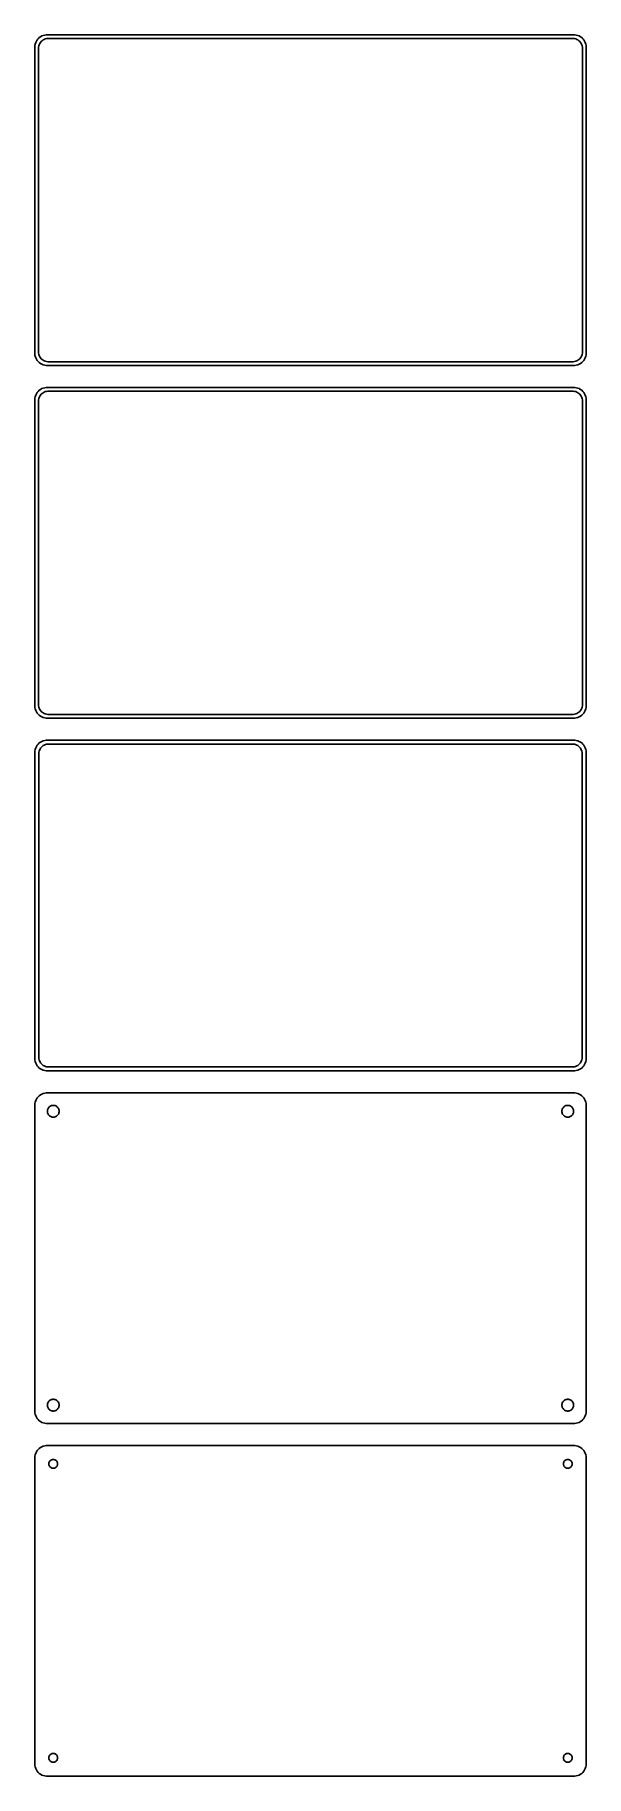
# Model space of a CAD drawing. Header units: metres. Extents: x -112 to 112, y 509 to 1219.
import ezdxf

# ---------------------------------------------------------------- set-up
doc = ezdxf.new("R2010")
doc.units = ezdxf.units.M

msp = doc.modelspace()

# ---------------------------------------------------------------- linework, layer by layer
for p, q in [((-112.149, 1216.34), (-112.343, 1215.74)), ((-111.882, 1216.91), (-112.149, 1216.34)), ((-111.545, 1217.44), (-111.882, 1216.91)), ((-111.145, 1217.92), (-111.545, 1217.44)), ((-110.687, 1218.35), (-111.145, 1217.92)), ((-110.719, 1215.47), (-110.505, 1215.93)), ((-110.179, 1218.72), (-110.687, 1218.35)), ((-110.505, 1215.93), (-110.236, 1216.35)), ((-110.236, 1216.35), (-109.916, 1216.74)), ((-109.629, 1219.02), (-110.179, 1218.72)), ((-109.916, 1216.74), (-109.55, 1217.08)), ((-109.045, 1219.26), (-109.629, 1219.02)), ((-109.55, 1217.08), (-109.143, 1217.38)), ((-109.143, 1217.38), (-108.703, 1217.62)), ((-108.437, 1219.41), (-109.045, 1219.26)), ((-108.703, 1217.62), (-108.236, 1217.8)), ((-107.814, 1219.49), (-108.437, 1219.41)), ((-108.236, 1217.8), (-107.75, 1217.93)), ((107.814, 1219.49), (-107.814, 1219.49)), ((-107.75, 1217.93), (-107.251, 1217.99)), ((-107.251, 1217.99), (107.251, 1217.99)), ((107.251, 1217.99), (107.75, 1217.93)), ((107.75, 1217.93), (108.236, 1217.8)), ((108.437, 1219.41), (107.814, 1219.49)), ((108.236, 1217.8), (108.703, 1217.62)), ((109.045, 1219.26), (108.437, 1219.41)), ((108.703, 1217.62), (109.143, 1217.38)), ((109.629, 1219.02), (109.045, 1219.26)), ((109.143, 1217.38), (109.55, 1217.08)), ((109.55, 1217.08), (109.916, 1216.74)), ((110.179, 1218.72), (109.629, 1219.02)), ((109.916, 1216.74), (110.236, 1216.35)), ((110.687, 1218.35), (110.179, 1218.72)), ((110.236, 1216.35), (110.505, 1215.93)), ((110.505, 1215.93), (110.719, 1215.47)), ((111.145, 1217.92), (110.687, 1218.35)), ((111.545, 1217.44), (111.145, 1217.92)), ((111.882, 1216.91), (111.545, 1217.44)), ((112.149, 1216.34), (111.882, 1216.91)), ((112.343, 1215.74), (112.149, 1216.34)), ((-112.4, 1215.44), (-112.5, 1215.44)), ((-112.5, 1215.44), (-112.5, 1088.56)), ((-112.343, 1215.74), (-112.4, 1215.44)), ((-111, 1214), (-110.968, 1214.5)), ((-111, 1090), (-111, 1214)), ((-110.968, 1214.5), (-110.874, 1214.99)), ((-110.874, 1214.99), (-110.719, 1215.47)), ((110.719, 1215.47), (110.874, 1214.99)), ((110.874, 1214.99), (110.968, 1214.5)), ((110.968, 1214.5), (111, 1214)), ((111, 1214), (111, 1090)), ((112.461, 1215.13), (112.343, 1215.74)), ((112.5, 1214.5), (112.461, 1215.13)), ((112.5, 1089.5), (112.5, 1214.5)), ((-112.5, 1088.56), (-112.4, 1088.56)), ((-112.4, 1088.56), (-112.343, 1088.26)), ((-112.343, 1088.26), (-112.149, 1087.66)), ((-110.968, 1089.5), (-111, 1090)), ((-110.874, 1089.01), (-110.968, 1089.5)), ((-110.719, 1088.53), (-110.874, 1089.01)), ((-110.505, 1088.07), (-110.719, 1088.53)), ((-110.236, 1087.65), (-110.505, 1088.07)), ((110.505, 1088.07), (110.236, 1087.65)), ((110.719, 1088.53), (110.505, 1088.07)), ((110.874, 1089.01), (110.719, 1088.53)), ((110.968, 1089.5), (110.874, 1089.01)), ((111, 1090), (110.968, 1089.5)), ((112.149, 1087.66), (112.343, 1088.26)), ((112.343, 1088.26), (112.461, 1088.87)), ((112.461, 1088.87), (112.5, 1089.5)), ((-112.149, 1087.66), (-111.882, 1087.09)), ((-111.882, 1087.09), (-111.545, 1086.56)), ((-111.545, 1086.56), (-111.145, 1086.08)), ((-111.145, 1086.08), (-110.687, 1085.65)), ((-110.687, 1085.65), (-110.179, 1085.28)), ((-109.916, 1087.26), (-110.236, 1087.65)), ((-110.179, 1085.28), (-109.629, 1084.98)), ((-109.55, 1086.92), (-109.916, 1087.26)), ((-109.629, 1084.98), (-109.045, 1084.74)), ((-109.143, 1086.62), (-109.55, 1086.92)), ((-108.703, 1086.38), (-109.143, 1086.62)), ((-109.045, 1084.74), (-108.437, 1084.59)), ((-108.236, 1086.2), (-108.703, 1086.38)), ((-108.437, 1084.59), (-107.814, 1084.51)), ((-107.75, 1086.07), (-108.236, 1086.2)), ((-107.814, 1084.51), (107.814, 1084.51)), ((-107.251, 1086.01), (-107.75, 1086.07)), ((107.251, 1086.01), (-107.251, 1086.01)), ((107.75, 1086.07), (107.251, 1086.01)), ((108.236, 1086.2), (107.75, 1086.07)), ((107.814, 1084.51), (108.437, 1084.59)), ((108.703, 1086.38), (108.236, 1086.2)), ((108.437, 1084.59), (109.045, 1084.74)), ((109.143, 1086.62), (108.703, 1086.38)), ((109.045, 1084.74), (109.629, 1084.98)), ((109.55, 1086.92), (109.143, 1086.62)), ((109.916, 1087.26), (109.55, 1086.92)), ((109.629, 1084.98), (110.179, 1085.28)), ((110.236, 1087.65), (109.916, 1087.26)), ((110.179, 1085.28), (110.687, 1085.65)), ((110.687, 1085.65), (111.145, 1086.08)), ((111.145, 1086.08), (111.545, 1086.56)), ((111.545, 1086.56), (111.882, 1087.09)), ((111.882, 1087.09), (112.149, 1087.66)), ((-111.145, 1073.92), (-111.545, 1073.44)), ((-110.687, 1074.35), (-111.145, 1073.92)), ((-110.179, 1074.72), (-110.687, 1074.35)), ((-109.629, 1075.02), (-110.179, 1074.72)), ((-109.045, 1075.26), (-109.629, 1075.02)), ((-109.143, 1073.38), (-108.703, 1073.62)), ((-108.437, 1075.41), (-109.045, 1075.26)), ((-108.703, 1073.62), (-108.236, 1073.8)), ((-107.814, 1075.49), (-108.437, 1075.41)), ((-108.236, 1073.8), (-107.75, 1073.93)), ((107.814, 1075.49), (-107.814, 1075.49)), ((-107.75, 1073.93), (-107.251, 1073.99)), ((-107.251, 1073.99), (107.251, 1073.99)), ((107.251, 1073.99), (107.75, 1073.93)), ((107.75, 1073.93), (108.236, 1073.8)), ((108.437, 1075.41), (107.814, 1075.49)), ((108.236, 1073.8), (108.703, 1073.62)), ((109.045, 1075.26), (108.437, 1075.41)), ((108.703, 1073.62), (109.143, 1073.38)), ((109.629, 1075.02), (109.045, 1075.26)), ((110.179, 1074.72), (109.629, 1075.02)), ((110.687, 1074.35), (110.179, 1074.72)), ((111.145, 1073.92), (110.687, 1074.35)), ((111.545, 1073.44), (111.145, 1073.92)), ((-112.461, 1071.13), (-112.5, 1070.5)), ((-112.5, 1070.5), (-112.5, 945.5)), ((-112.343, 1071.74), (-112.461, 1071.13)), ((-112.149, 1072.34), (-112.343, 1071.74)), ((-111.882, 1072.91), (-112.149, 1072.34)), ((-111.545, 1073.44), (-111.882, 1072.91)), ((-111, 1070), (-110.968, 1070.5)), ((-111, 946), (-111, 1070)), ((-110.968, 1070.5), (-110.874, 1070.99)), ((-110.874, 1070.99), (-110.719, 1071.47)), ((-110.719, 1071.47), (-110.505, 1071.93)), ((-110.505, 1071.93), (-110.236, 1072.35)), ((-110.236, 1072.35), (-109.916, 1072.74)), ((-109.916, 1072.74), (-109.55, 1073.08)), ((-109.55, 1073.08), (-109.143, 1073.38)), ((109.143, 1073.38), (109.55, 1073.08)), ((109.55, 1073.08), (109.916, 1072.74)), ((109.916, 1072.74), (110.236, 1072.35)), ((110.236, 1072.35), (110.505, 1071.93)), ((110.505, 1071.93), (110.719, 1071.47)), ((110.719, 1071.47), (110.874, 1070.99)), ((110.874, 1070.99), (110.968, 1070.5)), ((110.968, 1070.5), (111, 1070)), ((111, 1070), (111, 946)), ((111.882, 1072.91), (111.545, 1073.44)), ((112.149, 1072.34), (111.882, 1072.91)), ((112.343, 1071.74), (112.149, 1072.34)), ((112.461, 1071.13), (112.343, 1071.74)), ((112.5, 1070.5), (112.461, 1071.13)), ((112.5, 945.5), (112.5, 1070.5)), ((-110.968, 945.499), (-111, 946)), ((111, 946), (110.968, 945.499)), ((-112.5, 945.5), (-112.461, 944.873)), ((-112.461, 944.873), (-112.343, 944.257)), ((-112.343, 944.257), (-112.149, 943.659)), ((-112.149, 943.659), (-111.882, 943.091)), ((-111.882, 943.091), (-111.545, 942.561)), ((-111.545, 942.561), (-111.145, 942.077)), ((-111.145, 942.077), (-110.687, 941.647)), ((-110.874, 945.005), (-110.968, 945.499)), ((-110.719, 944.528), (-110.874, 945.005)), ((-110.505, 944.073), (-110.719, 944.528)), ((-110.687, 941.647), (-110.179, 941.278)), ((-110.236, 943.649), (-110.505, 944.073)), ((-109.916, 943.262), (-110.236, 943.649)), ((-110.179, 941.278), (-109.629, 940.976)), ((-109.55, 942.918), (-109.916, 943.262)), ((-109.629, 940.976), (-109.045, 940.745)), ((-109.143, 942.623), (-109.55, 942.918)), ((-108.703, 942.381), (-109.143, 942.623)), ((-109.045, 940.745), (-108.437, 940.589)), ((-108.236, 942.196), (-108.703, 942.381)), ((-108.437, 940.589), (-107.814, 940.51)), ((-107.75, 942.071), (-108.236, 942.196)), ((-107.814, 940.51), (107.814, 940.51)), ((-107.251, 942.008), (-107.75, 942.071)), ((107.251, 942.008), (-107.251, 942.008)), ((107.75, 942.071), (107.251, 942.008)), ((108.236, 942.196), (107.75, 942.071)), ((107.814, 940.51), (108.437, 940.589)), ((108.703, 942.381), (108.236, 942.196)), ((108.437, 940.589), (109.045, 940.745)), ((109.143, 942.623), (108.703, 942.381)), ((109.045, 940.745), (109.629, 940.976)), ((109.55, 942.918), (109.143, 942.623)), ((109.916, 943.262), (109.55, 942.918)), ((109.629, 940.976), (110.179, 941.278)), ((110.236, 943.649), (109.916, 943.262)), ((110.179, 941.278), (110.687, 941.647)), ((110.505, 944.073), (110.236, 943.649)), ((110.719, 944.528), (110.505, 944.073)), ((110.687, 941.647), (111.145, 942.077)), ((110.874, 945.005), (110.719, 944.528)), ((110.968, 945.499), (110.874, 945.005)), ((111.145, 942.077), (111.545, 942.561)), ((111.545, 942.561), (111.882, 943.091)), ((111.882, 943.091), (112.149, 943.659)), ((112.149, 943.659), (112.343, 944.257)), ((112.343, 944.257), (112.461, 944.873)), ((112.461, 944.873), (112.5, 945.5)), ((-108.437, 931.411), (-109.045, 931.255)), ((-107.814, 931.49), (-108.437, 931.411)), ((107.814, 931.49), (-107.814, 931.49)), ((108.437, 931.411), (107.814, 931.49)), ((109.045, 931.255), (108.437, 931.411)), ((-112.461, 927.127), (-112.5, 926.5)), ((-112.5, 926.5), (-112.5, 801.5)), ((-112.343, 927.743), (-112.461, 927.127)), ((-112.149, 928.341), (-112.343, 927.743)), ((-111.882, 928.909), (-112.149, 928.341)), ((-111.545, 929.439), (-111.882, 928.909)), ((-111.145, 929.923), (-111.545, 929.439)), ((-110.687, 930.353), (-111.145, 929.923)), ((-110.873, 926), (-110.842, 926.485)), ((-110.873, 802), (-110.873, 926)), ((-110.842, 926.485), (-110.751, 926.963)), ((-110.751, 926.963), (-110.601, 927.426)), ((-110.179, 930.722), (-110.687, 930.353)), ((-110.601, 927.426), (-110.394, 927.866)), ((-110.394, 927.866), (-110.133, 928.276)), ((-109.629, 931.024), (-110.179, 930.722)), ((-110.133, 928.276), (-109.823, 928.651)), ((-109.823, 928.651), (-109.469, 928.984)), ((-109.045, 931.255), (-109.629, 931.024)), ((-109.469, 928.984), (-109.075, 929.27)), ((-109.075, 929.27), (-108.649, 929.504)), ((-108.649, 929.504), (-108.197, 929.683)), ((-108.197, 929.683), (-107.726, 929.804)), ((-107.726, 929.804), (-107.243, 929.865)), ((-107.243, 929.865), (107.243, 929.865)), ((107.243, 929.865), (107.726, 929.804)), ((107.726, 929.804), (108.197, 929.683)), ((108.197, 929.683), (108.649, 929.504)), ((108.649, 929.504), (109.075, 929.27)), ((109.629, 931.024), (109.045, 931.255)), ((109.075, 929.27), (109.469, 928.984)), ((109.469, 928.984), (109.823, 928.651)), ((110.179, 930.722), (109.629, 931.024)), ((109.823, 928.651), (110.133, 928.276)), ((110.133, 928.276), (110.394, 927.866)), ((110.687, 930.353), (110.179, 930.722)), ((110.394, 927.866), (110.601, 927.426)), ((110.601, 927.426), (110.751, 926.963)), ((111.145, 929.923), (110.687, 930.353)), ((110.751, 926.963), (110.842, 926.485)), ((110.842, 926.485), (110.873, 926)), ((110.873, 926), (110.873, 802)), ((111.545, 929.439), (111.145, 929.923)), ((111.882, 928.909), (111.545, 929.439)), ((112.149, 928.341), (111.882, 928.909)), ((112.343, 927.743), (112.149, 928.341)), ((112.461, 927.127), (112.343, 927.743)), ((112.5, 926.5), (112.461, 927.127)), ((112.5, 801.5), (112.5, 926.5)), ((-112.5, 801.5), (-112.461, 800.873)), ((-112.461, 800.873), (-112.343, 800.257)), ((-112.343, 800.257), (-112.149, 799.659)), ((-112.149, 799.659), (-111.882, 799.091)), ((-111.882, 799.091), (-111.545, 798.561)), ((-111.545, 798.561), (-111.145, 798.077)), ((-111.145, 798.077), (-110.687, 797.647)), ((-110.842, 801.515), (-110.873, 802)), ((-110.751, 801.037), (-110.842, 801.515)), ((-110.601, 800.574), (-110.751, 801.037)), ((-110.687, 797.647), (-110.179, 797.278)), ((-110.394, 800.134), (-110.601, 800.574)), ((-110.133, 799.724), (-110.394, 800.134)), ((-110.179, 797.278), (-109.629, 796.976)), ((-109.823, 799.349), (-110.133, 799.724)), ((-109.469, 799.016), (-109.823, 799.349)), ((-109.629, 796.976), (-109.045, 796.745)), ((-109.075, 798.73), (-109.469, 799.016)), ((-108.649, 798.496), (-109.075, 798.73)), ((-109.045, 796.745), (-108.437, 796.589)), ((-108.197, 798.317), (-108.649, 798.496)), ((-108.437, 796.589), (-107.814, 796.51)), ((-107.726, 798.196), (-108.197, 798.317)), ((-107.814, 796.51), (107.814, 796.51)), ((-107.243, 798.135), (-107.726, 798.196)), ((107.243, 798.135), (-107.243, 798.135)), ((107.726, 798.196), (107.243, 798.135)), ((108.197, 798.317), (107.726, 798.196)), ((107.814, 796.51), (108.437, 796.589)), ((108.649, 798.496), (108.197, 798.317)), ((108.437, 796.589), (109.045, 796.745)), ((109.075, 798.73), (108.649, 798.496)), ((109.045, 796.745), (109.629, 796.976)), ((109.469, 799.016), (109.075, 798.73)), ((109.823, 799.349), (109.469, 799.016)), ((109.629, 796.976), (110.179, 797.278)), ((110.133, 799.724), (109.823, 799.349)), ((110.394, 800.134), (110.133, 799.724)), ((110.179, 797.278), (110.687, 797.647)), ((110.601, 800.574), (110.394, 800.134)), ((110.751, 801.037), (110.601, 800.574)), ((110.687, 797.647), (111.145, 798.077)), ((110.842, 801.515), (110.751, 801.037)), ((110.873, 802), (110.842, 801.515)), ((111.145, 798.077), (111.545, 798.561)), ((111.545, 798.561), (111.882, 799.091)), ((111.882, 799.091), (112.149, 799.659)), ((112.149, 799.659), (112.343, 800.257)), ((112.343, 800.257), (112.461, 800.873)), ((112.461, 800.873), (112.5, 801.5)), ((-112.461, 783.127), (-112.5, 782.5)), ((-112.5, 782.5), (-112.5, 657.5)), ((-112.343, 783.743), (-112.461, 783.127)), ((-112.149, 784.341), (-112.343, 783.743)), ((-111.882, 784.909), (-112.149, 784.341)), ((-111.545, 785.439), (-111.882, 784.909)), ((-111.145, 785.923), (-111.545, 785.439)), ((-110.687, 786.353), (-111.145, 785.923)), ((-110.179, 786.722), (-110.687, 786.353)), ((-109.629, 787.024), (-110.179, 786.722)), ((-109.045, 787.255), (-109.629, 787.024)), ((-108.437, 787.411), (-109.045, 787.255)), ((-107.814, 787.49), (-108.437, 787.411)), ((107.814, 787.49), (-107.814, 787.49)), ((-106.286, 782.026), (-106.022, 782.172)), ((-106.022, 782.172), (-105.742, 782.283)), ((-105.742, 782.283), (-105.45, 782.357)), ((-105.45, 782.357), (-105.151, 782.395)), ((-105.151, 782.395), (-104.849, 782.395)), ((-104.849, 782.395), (-104.55, 782.357)), ((-104.55, 782.357), (-104.258, 782.283)), ((-104.258, 782.283), (-103.978, 782.172)), ((-103.978, 782.172), (-103.714, 782.026)), ((103.714, 782.026), (103.978, 782.172)), ((103.978, 782.172), (104.258, 782.283)), ((104.258, 782.283), (104.55, 782.357)), ((104.55, 782.357), (104.849, 782.395)), ((104.849, 782.395), (105.151, 782.395)), ((105.151, 782.395), (105.45, 782.357)), ((105.45, 782.357), (105.742, 782.283)), ((105.742, 782.283), (106.022, 782.172)), ((106.022, 782.172), (106.286, 782.026)), ((108.437, 787.411), (107.814, 787.49)), ((109.045, 787.255), (108.437, 787.411)), ((109.629, 787.024), (109.045, 787.255)), ((110.179, 786.722), (109.629, 787.024)), ((110.687, 786.353), (110.179, 786.722)), ((111.145, 785.923), (110.687, 786.353)), ((111.545, 785.439), (111.145, 785.923)), ((111.882, 784.909), (111.545, 785.439)), ((112.149, 784.341), (111.882, 784.909)), ((112.343, 783.743), (112.149, 784.341)), ((112.461, 783.127), (112.343, 783.743)), ((112.5, 782.5), (112.461, 783.127)), ((112.5, 657.5), (112.5, 782.5)), ((-107.4, 780), (-107.381, 780.301)), ((-107.381, 779.699), (-107.4, 780)), ((-107.381, 780.301), (-107.325, 780.597)), ((-107.325, 779.403), (-107.381, 779.699)), ((-107.325, 780.597), (-107.231, 780.883)), ((-107.231, 779.117), (-107.325, 779.403)), ((-107.231, 780.883), (-107.103, 781.156)), ((-107.103, 778.844), (-107.231, 779.117)), ((-107.103, 781.156), (-106.942, 781.411)), ((-106.942, 778.589), (-107.103, 778.844)), ((-106.942, 781.411), (-106.75, 781.643)), ((-106.75, 778.357), (-106.942, 778.589)), ((-106.75, 781.643), (-106.53, 781.849)), ((-106.53, 778.151), (-106.75, 778.357)), ((-106.53, 781.849), (-106.286, 782.026)), ((-106.286, 777.974), (-106.53, 778.151)), ((-106.022, 777.828), (-106.286, 777.974)), ((-105.742, 777.717), (-106.022, 777.828)), ((-105.45, 777.643), (-105.742, 777.717)), ((-105.151, 777.605), (-105.45, 777.643)), ((-104.849, 777.605), (-105.151, 777.605)), ((-104.55, 777.643), (-104.849, 777.605)), ((-104.258, 777.717), (-104.55, 777.643)), ((-103.978, 777.828), (-104.258, 777.717)), ((-103.714, 777.974), (-103.978, 777.828)), ((-103.714, 782.026), (-103.47, 781.849)), ((-103.47, 778.151), (-103.714, 777.974)), ((-103.47, 781.849), (-103.25, 781.643)), ((-103.25, 778.357), (-103.47, 778.151)), ((-103.25, 781.643), (-103.058, 781.411)), ((-103.058, 778.589), (-103.25, 778.357)), ((-103.058, 781.411), (-102.897, 781.156)), ((-102.897, 778.844), (-103.058, 778.589)), ((-102.897, 781.156), (-102.769, 780.883)), ((-102.769, 779.117), (-102.897, 778.844)), ((-102.769, 780.883), (-102.675, 780.597)), ((-102.675, 779.403), (-102.769, 779.117)), ((-102.675, 780.597), (-102.619, 780.301)), ((-102.619, 779.699), (-102.675, 779.403)), ((-102.619, 780.301), (-102.6, 780)), ((-102.6, 780), (-102.619, 779.699)), ((102.6, 780), (102.619, 780.301)), ((102.619, 779.699), (102.6, 780)), ((102.619, 780.301), (102.675, 780.597)), ((102.675, 779.403), (102.619, 779.699)), ((102.675, 780.597), (102.769, 780.883)), ((102.769, 779.117), (102.675, 779.403)), ((102.769, 780.883), (102.897, 781.156)), ((102.897, 778.844), (102.769, 779.117)), ((102.897, 781.156), (103.058, 781.411)), ((103.058, 778.589), (102.897, 778.844)), ((103.058, 781.411), (103.25, 781.643)), ((103.25, 778.357), (103.058, 778.589)), ((103.25, 781.643), (103.47, 781.849)), ((103.47, 778.151), (103.25, 778.357)), ((103.47, 781.849), (103.714, 782.026)), ((103.714, 777.974), (103.47, 778.151)), ((103.978, 777.828), (103.714, 777.974)), ((104.258, 777.717), (103.978, 777.828)), ((104.55, 777.643), (104.258, 777.717)), ((104.849, 777.605), (104.55, 777.643)), ((105.151, 777.605), (104.849, 777.605)), ((105.45, 777.643), (105.151, 777.605)), ((105.742, 777.717), (105.45, 777.643)), ((106.022, 777.828), (105.742, 777.717)), ((106.286, 777.974), (106.022, 777.828)), ((106.286, 782.026), (106.53, 781.849)), ((106.53, 778.151), (106.286, 777.974)), ((106.53, 781.849), (106.75, 781.643)), ((106.75, 778.357), (106.53, 778.151)), ((106.75, 781.643), (106.942, 781.411)), ((106.942, 778.589), (106.75, 778.357)), ((106.942, 781.411), (107.103, 781.156)), ((107.103, 778.844), (106.942, 778.589)), ((107.103, 781.156), (107.231, 780.883)), ((107.231, 779.117), (107.103, 778.844)), ((107.231, 780.883), (107.325, 780.597)), ((107.325, 779.403), (107.231, 779.117)), ((107.325, 780.597), (107.381, 780.301)), ((107.381, 779.699), (107.325, 779.403)), ((107.381, 780.301), (107.4, 780)), ((107.4, 780), (107.381, 779.699)), ((-107.103, 661.156), (-106.942, 661.411)), ((-106.942, 661.411), (-106.75, 661.643)), ((-106.75, 661.643), (-106.53, 661.849)), ((-106.53, 661.849), (-106.286, 662.026)), ((-106.286, 662.026), (-106.022, 662.172)), ((-106.022, 662.172), (-105.742, 662.283)), ((-105.742, 662.283), (-105.45, 662.357)), ((-105.45, 662.357), (-105.151, 662.395)), ((-105.151, 662.395), (-104.849, 662.395)), ((-104.849, 662.395), (-104.55, 662.357)), ((-104.55, 662.357), (-104.258, 662.283)), ((-104.258, 662.283), (-103.978, 662.172)), ((-103.978, 662.172), (-103.714, 662.026)), ((-103.714, 662.026), (-103.47, 661.849)), ((-103.47, 661.849), (-103.25, 661.643)), ((-103.25, 661.643), (-103.058, 661.411)), ((-103.058, 661.411), (-102.897, 661.156)), ((102.897, 661.156), (103.058, 661.411)), ((103.058, 661.411), (103.25, 661.643)), ((103.25, 661.643), (103.47, 661.849)), ((103.47, 661.849), (103.714, 662.026)), ((103.714, 662.026), (103.978, 662.172)), ((103.978, 662.172), (104.258, 662.283)), ((104.258, 662.283), (104.55, 662.357)), ((104.55, 662.357), (104.849, 662.395)), ((104.849, 662.395), (105.151, 662.395)), ((105.151, 662.395), (105.45, 662.357)), ((105.45, 662.357), (105.742, 662.283)), ((105.742, 662.283), (106.022, 662.172)), ((106.022, 662.172), (106.286, 662.026)), ((106.286, 662.026), (106.53, 661.849)), ((106.53, 661.849), (106.75, 661.643)), ((106.75, 661.643), (106.942, 661.411)), ((106.942, 661.411), (107.103, 661.156)), ((-112.5, 657.5), (-112.461, 656.873)), ((-112.461, 656.873), (-112.343, 656.257)), ((-112.343, 656.257), (-112.149, 655.659)), ((-112.149, 655.659), (-111.882, 655.091)), ((-111.882, 655.091), (-111.545, 654.561)), ((-111.545, 654.561), (-111.145, 654.077)), ((-107.4, 660), (-107.381, 660.301)), ((-107.381, 659.699), (-107.4, 660)), ((-107.381, 660.301), (-107.325, 660.597)), ((-107.325, 659.403), (-107.381, 659.699)), ((-107.325, 660.597), (-107.231, 660.883)), ((-107.231, 659.117), (-107.325, 659.403)), ((-107.231, 660.883), (-107.103, 661.156)), ((-107.103, 658.844), (-107.231, 659.117)), ((-106.942, 658.589), (-107.103, 658.844)), ((-106.75, 658.357), (-106.942, 658.589)), ((-106.53, 658.151), (-106.75, 658.357)), ((-106.286, 657.974), (-106.53, 658.151)), ((-106.022, 657.828), (-106.286, 657.974)), ((-105.742, 657.717), (-106.022, 657.828)), ((-105.45, 657.643), (-105.742, 657.717)), ((-105.151, 657.605), (-105.45, 657.643)), ((-104.849, 657.605), (-105.151, 657.605)), ((-104.55, 657.643), (-104.849, 657.605)), ((-104.258, 657.717), (-104.55, 657.643)), ((-103.978, 657.828), (-104.258, 657.717)), ((-103.714, 657.974), (-103.978, 657.828)), ((-103.47, 658.151), (-103.714, 657.974)), ((-103.25, 658.357), (-103.47, 658.151)), ((-103.058, 658.589), (-103.25, 658.357)), ((-102.897, 658.844), (-103.058, 658.589)), ((-102.897, 661.156), (-102.769, 660.883)), ((-102.769, 659.117), (-102.897, 658.844)), ((-102.769, 660.883), (-102.675, 660.597)), ((-102.675, 659.403), (-102.769, 659.117)), ((-102.675, 660.597), (-102.619, 660.301)), ((-102.619, 659.699), (-102.675, 659.403)), ((-102.619, 660.301), (-102.6, 660)), ((-102.6, 660), (-102.619, 659.699)), ((102.6, 660), (102.619, 660.301)), ((102.619, 659.699), (102.6, 660)), ((102.619, 660.301), (102.675, 660.597)), ((102.675, 659.403), (102.619, 659.699)), ((102.675, 660.597), (102.769, 660.883)), ((102.769, 659.117), (102.675, 659.403)), ((102.769, 660.883), (102.897, 661.156)), ((102.897, 658.844), (102.769, 659.117)), ((103.058, 658.589), (102.897, 658.844)), ((103.25, 658.357), (103.058, 658.589)), ((103.47, 658.151), (103.25, 658.357)), ((103.714, 657.974), (103.47, 658.151)), ((103.978, 657.828), (103.714, 657.974)), ((104.258, 657.717), (103.978, 657.828)), ((104.55, 657.643), (104.258, 657.717)), ((104.849, 657.605), (104.55, 657.643)), ((105.151, 657.605), (104.849, 657.605)), ((105.45, 657.643), (105.151, 657.605)), ((105.742, 657.717), (105.45, 657.643)), ((106.022, 657.828), (105.742, 657.717)), ((106.286, 657.974), (106.022, 657.828)), ((106.53, 658.151), (106.286, 657.974)), ((106.75, 658.357), (106.53, 658.151)), ((106.942, 658.589), (106.75, 658.357)), ((107.103, 658.844), (106.942, 658.589)), ((107.103, 661.156), (107.231, 660.883)), ((107.231, 659.117), (107.103, 658.844)), ((107.231, 660.883), (107.325, 660.597)), ((107.325, 659.403), (107.231, 659.117)), ((107.325, 660.597), (107.381, 660.301)), ((107.381, 659.699), (107.325, 659.403)), ((107.381, 660.301), (107.4, 660)), ((107.4, 660), (107.381, 659.699)), ((111.145, 654.077), (111.545, 654.561)), ((111.545, 654.561), (111.882, 655.091)), ((111.882, 655.091), (112.149, 655.659)), ((112.149, 655.659), (112.343, 656.257)), ((112.343, 656.257), (112.461, 656.873)), ((112.461, 656.873), (112.5, 657.5)), ((-111.145, 654.077), (-110.687, 653.647)), ((-110.687, 653.647), (-110.179, 653.278)), ((-110.179, 653.278), (-109.629, 652.976)), ((-109.629, 652.976), (-109.045, 652.745)), ((-109.045, 652.745), (-108.437, 652.589)), ((-108.437, 652.589), (-107.814, 652.51)), ((-107.814, 652.51), (107.814, 652.51)), ((107.814, 652.51), (108.437, 652.589)), ((108.437, 652.589), (109.045, 652.745)), ((109.045, 652.745), (109.629, 652.976)), ((109.629, 652.976), (110.179, 653.278)), ((110.179, 653.278), (110.687, 653.647)), ((110.687, 653.647), (111.145, 654.077)), ((-112.149, 640.341), (-112.343, 639.743)), ((-111.882, 640.909), (-112.149, 640.341)), ((-111.545, 641.439), (-111.882, 640.909)), ((-111.145, 641.923), (-111.545, 641.439)), ((-110.687, 642.353), (-111.145, 641.923)), ((-110.179, 642.722), (-110.687, 642.353)), ((-109.629, 643.024), (-110.179, 642.722)), ((-109.045, 643.255), (-109.629, 643.024)), ((-108.437, 643.411), (-109.045, 643.255)), ((-107.814, 643.49), (-108.437, 643.411)), ((107.814, 643.49), (-107.814, 643.49)), ((108.437, 643.411), (107.814, 643.49)), ((109.045, 643.255), (108.437, 643.411)), ((109.629, 643.024), (109.045, 643.255)), ((110.179, 642.722), (109.629, 643.024)), ((110.687, 642.353), (110.179, 642.722)), ((111.145, 641.923), (110.687, 642.353)), ((111.545, 641.439), (111.145, 641.923)), ((111.882, 640.909), (111.545, 641.439)), ((112.149, 640.341), (111.882, 640.909)), ((112.343, 639.743), (112.149, 640.341)), ((-112.461, 639.127), (-112.5, 638.5)), ((-112.5, 638.5), (-112.5, 513.5)), ((-112.343, 639.743), (-112.461, 639.127)), ((-106.8, 636), (-106.786, 636.226)), ((-106.786, 635.774), (-106.8, 636)), ((-106.786, 636.226), (-106.743, 636.448)), ((-106.743, 635.552), (-106.786, 635.774)), ((-106.743, 636.448), (-106.674, 636.663)), ((-106.674, 635.337), (-106.743, 635.552)), ((-106.674, 636.663), (-106.577, 636.867)), ((-106.577, 635.133), (-106.674, 635.337)), ((-106.577, 636.867), (-106.456, 637.058)), ((-106.456, 634.942), (-106.577, 635.133)), ((-106.456, 637.058), (-106.312, 637.232)), ((-106.312, 634.768), (-106.456, 634.942)), ((-106.312, 637.232), (-106.147, 637.387)), ((-106.147, 634.613), (-106.312, 634.768)), ((-106.147, 637.387), (-105.964, 637.52)), ((-105.964, 634.48), (-106.147, 634.613)), ((-105.964, 637.52), (-105.766, 637.629)), ((-105.766, 634.371), (-105.964, 634.48)), ((-105.766, 637.629), (-105.556, 637.712)), ((-105.556, 634.288), (-105.766, 634.371)), ((-105.556, 637.712), (-105.337, 637.768)), ((-105.337, 634.232), (-105.556, 634.288)), ((-105.337, 637.768), (-105.113, 637.796)), ((-105.113, 634.204), (-105.337, 634.232)), ((-105.113, 637.796), (-104.887, 637.796)), ((-104.887, 634.204), (-105.113, 634.204)), ((-104.887, 637.796), (-104.663, 637.768)), ((-104.663, 634.232), (-104.887, 634.204)), ((-104.663, 637.768), (-104.444, 637.712)), ((-104.444, 634.288), (-104.663, 634.232)), ((-104.444, 637.712), (-104.234, 637.629)), ((-104.234, 634.371), (-104.444, 634.288)), ((-104.234, 637.629), (-104.036, 637.52)), ((-104.036, 634.48), (-104.234, 634.371)), ((-104.036, 637.52), (-103.853, 637.387)), ((-103.853, 634.613), (-104.036, 634.48)), ((-103.853, 637.387), (-103.688, 637.232)), ((-103.688, 634.768), (-103.853, 634.613)), ((-103.688, 637.232), (-103.544, 637.058)), ((-103.544, 634.942), (-103.688, 634.768)), ((-103.544, 637.058), (-103.423, 636.867)), ((-103.423, 635.133), (-103.544, 634.942)), ((-103.423, 636.867), (-103.326, 636.663)), ((-103.326, 635.337), (-103.423, 635.133)), ((-103.326, 636.663), (-103.257, 636.448)), ((-103.257, 635.552), (-103.326, 635.337)), ((-103.257, 636.448), (-103.214, 636.226)), ((-103.214, 635.774), (-103.257, 635.552)), ((-103.214, 636.226), (-103.2, 636)), ((-103.2, 636), (-103.214, 635.774)), ((103.2, 636), (103.214, 636.226)), ((103.214, 635.774), (103.2, 636)), ((103.214, 636.226), (103.257, 636.448)), ((103.257, 635.552), (103.214, 635.774)), ((103.257, 636.448), (103.326, 636.663)), ((103.326, 635.337), (103.257, 635.552)), ((103.326, 636.663), (103.423, 636.867)), ((103.423, 635.133), (103.326, 635.337)), ((103.423, 636.867), (103.544, 637.058)), ((103.544, 634.942), (103.423, 635.133)), ((103.544, 637.058), (103.688, 637.232)), ((103.688, 634.768), (103.544, 634.942)), ((103.688, 637.232), (103.853, 637.387)), ((103.853, 634.613), (103.688, 634.768)), ((103.853, 637.387), (104.036, 637.52)), ((104.036, 634.48), (103.853, 634.613)), ((104.036, 637.52), (104.234, 637.629)), ((104.234, 634.371), (104.036, 634.48)), ((104.234, 637.629), (104.444, 637.712)), ((104.444, 634.288), (104.234, 634.371)), ((104.444, 637.712), (104.663, 637.768)), ((104.663, 634.232), (104.444, 634.288)), ((104.663, 637.768), (104.887, 637.796)), ((104.887, 634.204), (104.663, 634.232)), ((104.887, 637.796), (105.113, 637.796)), ((105.113, 634.204), (104.887, 634.204)), ((105.113, 637.796), (105.337, 637.768)), ((105.337, 634.232), (105.113, 634.204)), ((105.337, 637.768), (105.556, 637.712)), ((105.556, 634.288), (105.337, 634.232)), ((105.556, 637.712), (105.766, 637.629)), ((105.766, 634.371), (105.556, 634.288)), ((105.766, 637.629), (105.964, 637.52)), ((105.964, 634.48), (105.766, 634.371)), ((105.964, 637.52), (106.147, 637.387)), ((106.147, 634.613), (105.964, 634.48)), ((106.147, 637.387), (106.312, 637.232)), ((106.312, 634.768), (106.147, 634.613)), ((106.312, 637.232), (106.456, 637.058)), ((106.456, 634.942), (106.312, 634.768)), ((106.456, 637.058), (106.577, 636.867)), ((106.577, 635.133), (106.456, 634.942)), ((106.577, 636.867), (106.674, 636.663)), ((106.674, 635.337), (106.577, 635.133)), ((106.674, 636.663), (106.743, 636.448)), ((106.743, 635.552), (106.674, 635.337)), ((106.743, 636.448), (106.786, 636.226)), ((106.786, 635.774), (106.743, 635.552)), ((106.786, 636.226), (106.8, 636)), ((106.8, 636), (106.786, 635.774)), ((112.461, 639.127), (112.343, 639.743)), ((112.5, 638.5), (112.461, 639.127)), ((112.5, 513.5), (112.5, 638.5)), ((-112.5, 513.5), (-112.461, 512.873)), ((-112.461, 512.873), (-112.343, 512.257)), ((-112.343, 512.257), (-112.149, 511.659)), ((-106.8, 516), (-106.786, 516.226)), ((-106.786, 515.774), (-106.8, 516)), ((-106.786, 516.226), (-106.743, 516.448)), ((-106.743, 515.552), (-106.786, 515.774)), ((-106.743, 516.448), (-106.674, 516.663)), ((-106.674, 515.337), (-106.743, 515.552)), ((-106.674, 516.663), (-106.577, 516.867)), ((-106.577, 515.133), (-106.674, 515.337)), ((-106.577, 516.867), (-106.456, 517.058)), ((-106.456, 514.942), (-106.577, 515.133)), ((-106.456, 517.058), (-106.312, 517.232)), ((-106.312, 514.768), (-106.456, 514.942)), ((-106.312, 517.232), (-106.147, 517.387)), ((-106.147, 514.613), (-106.312, 514.768)), ((-106.147, 517.387), (-105.964, 517.52)), ((-105.964, 514.48), (-106.147, 514.613)), ((-105.964, 517.52), (-105.766, 517.629)), ((-105.766, 514.371), (-105.964, 514.48)), ((-105.766, 517.629), (-105.556, 517.712)), ((-105.556, 514.288), (-105.766, 514.371)), ((-105.556, 517.712), (-105.337, 517.768)), ((-105.337, 514.232), (-105.556, 514.288)), ((-105.337, 517.768), (-105.113, 517.796)), ((-105.113, 514.204), (-105.337, 514.232)), ((-105.113, 517.796), (-104.887, 517.796)), ((-104.887, 514.204), (-105.113, 514.204)), ((-104.887, 517.796), (-104.663, 517.768)), ((-104.663, 514.232), (-104.887, 514.204)), ((-104.663, 517.768), (-104.444, 517.712)), ((-104.444, 514.288), (-104.663, 514.232)), ((-104.444, 517.712), (-104.234, 517.629)), ((-104.234, 514.371), (-104.444, 514.288)), ((-104.234, 517.629), (-104.036, 517.52)), ((-104.036, 514.48), (-104.234, 514.371)), ((-104.036, 517.52), (-103.853, 517.387)), ((-103.853, 514.613), (-104.036, 514.48)), ((-103.853, 517.387), (-103.688, 517.232)), ((-103.688, 514.768), (-103.853, 514.613)), ((-103.688, 517.232), (-103.544, 517.058)), ((-103.544, 514.942), (-103.688, 514.768)), ((-103.544, 517.058), (-103.423, 516.867)), ((-103.423, 515.133), (-103.544, 514.942)), ((-103.423, 516.867), (-103.326, 516.663)), ((-103.326, 515.337), (-103.423, 515.133)), ((-103.326, 516.663), (-103.257, 516.448)), ((-103.257, 515.552), (-103.326, 515.337)), ((-103.257, 516.448), (-103.214, 516.226)), ((-103.214, 515.774), (-103.257, 515.552)), ((-103.214, 516.226), (-103.2, 516)), ((-103.2, 516), (-103.214, 515.774)), ((103.2, 516), (103.214, 516.226)), ((103.214, 515.774), (103.2, 516)), ((103.214, 516.226), (103.257, 516.448)), ((103.257, 515.552), (103.214, 515.774)), ((103.257, 516.448), (103.326, 516.663)), ((103.326, 515.337), (103.257, 515.552)), ((103.326, 516.663), (103.423, 516.867)), ((103.423, 515.133), (103.326, 515.337)), ((103.423, 516.867), (103.544, 517.058)), ((103.544, 514.942), (103.423, 515.133)), ((103.544, 517.058), (103.688, 517.232)), ((103.688, 514.768), (103.544, 514.942)), ((103.688, 517.232), (103.853, 517.387)), ((103.853, 514.613), (103.688, 514.768)), ((103.853, 517.387), (104.036, 517.52)), ((104.036, 514.48), (103.853, 514.613)), ((104.036, 517.52), (104.234, 517.629)), ((104.234, 514.371), (104.036, 514.48)), ((104.234, 517.629), (104.444, 517.712)), ((104.444, 514.288), (104.234, 514.371)), ((104.444, 517.712), (104.663, 517.768)), ((104.663, 514.232), (104.444, 514.288)), ((104.663, 517.768), (104.887, 517.796)), ((104.887, 514.204), (104.663, 514.232)), ((104.887, 517.796), (105.113, 517.796)), ((105.113, 514.204), (104.887, 514.204)), ((105.113, 517.796), (105.337, 517.768)), ((105.337, 514.232), (105.113, 514.204)), ((105.337, 517.768), (105.556, 517.712)), ((105.556, 514.288), (105.337, 514.232)), ((105.556, 517.712), (105.766, 517.629)), ((105.766, 514.371), (105.556, 514.288)), ((105.766, 517.629), (105.964, 517.52)), ((105.964, 514.48), (105.766, 514.371)), ((105.964, 517.52), (106.147, 517.387)), ((106.147, 514.613), (105.964, 514.48)), ((106.147, 517.387), (106.312, 517.232)), ((106.312, 514.768), (106.147, 514.613)), ((106.312, 517.232), (106.456, 517.058)), ((106.456, 514.942), (106.312, 514.768)), ((106.456, 517.058), (106.577, 516.867)), ((106.577, 515.133), (106.456, 514.942)), ((106.577, 516.867), (106.674, 516.663)), ((106.674, 515.337), (106.577, 515.133)), ((106.674, 516.663), (106.743, 516.448)), ((106.743, 515.552), (106.674, 515.337)), ((106.743, 516.448), (106.786, 516.226)), ((106.786, 515.774), (106.743, 515.552)), ((106.786, 516.226), (106.8, 516)), ((106.8, 516), (106.786, 515.774)), ((112.149, 511.659), (112.343, 512.257)), ((112.343, 512.257), (112.461, 512.873)), ((112.461, 512.873), (112.5, 513.5)), ((-112.149, 511.659), (-111.882, 511.091)), ((-111.882, 511.091), (-111.545, 510.561)), ((-111.545, 510.561), (-111.145, 510.077)), ((-111.145, 510.077), (-110.687, 509.647)), ((-110.687, 509.647), (-110.179, 509.278)), ((-110.179, 509.278), (-109.629, 508.976)), ((-109.629, 508.976), (-109.045, 508.745)), ((-109.045, 508.745), (-108.437, 508.589)), ((-108.437, 508.589), (-107.814, 508.51)), ((-107.814, 508.51), (107.814, 508.51)), ((107.814, 508.51), (108.437, 508.589)), ((108.437, 508.589), (109.045, 508.745)), ((109.045, 508.745), (109.629, 508.976)), ((109.629, 508.976), (110.179, 509.278)), ((110.179, 509.278), (110.687, 509.647)), ((110.687, 509.647), (111.145, 510.077)), ((111.145, 510.077), (111.545, 510.561)), ((111.545, 510.561), (111.882, 511.091)), ((111.882, 511.091), (112.149, 511.659))]:
    msp.add_line(p, q)

doc.saveas('drawing.dxf')
